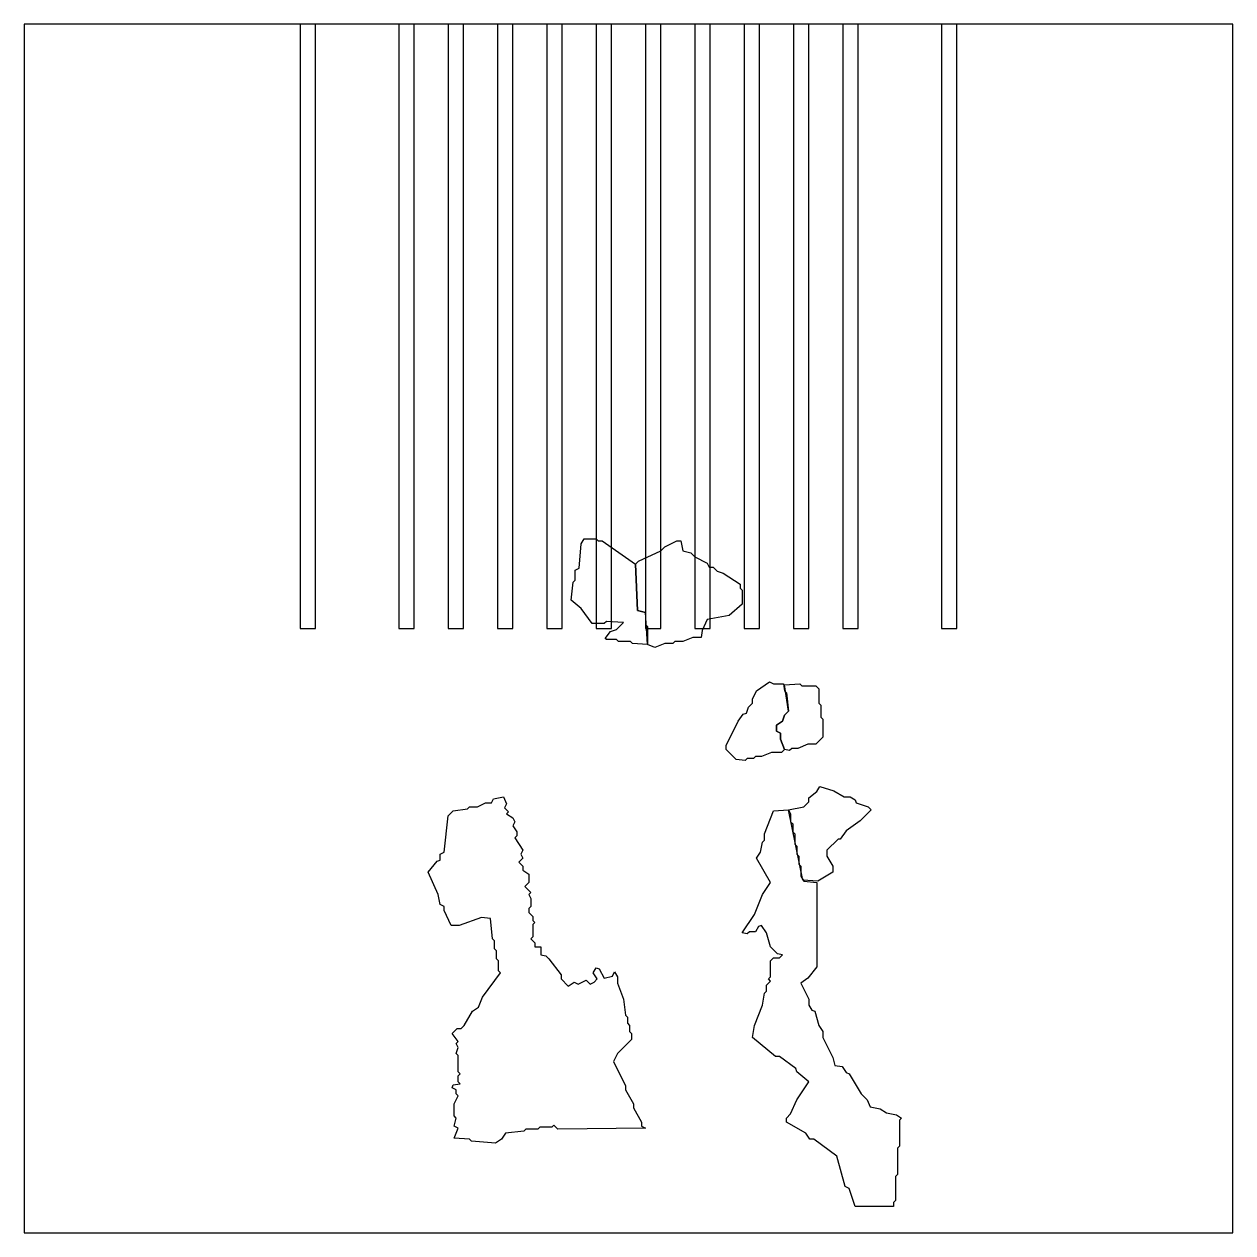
# Model space of a CAD drawing. Header units: millimetres. Extents: x 0 to 283, y 0 to 283.
import ezdxf

# ---------------------------------------------------------------- set-up
doc = ezdxf.new("R2010")
doc.units = ezdxf.units.MM
for name, color, linetype in [('CUT_OUTLINE', 5, 'Continuous'), ('CUT_SLOT', 1, 'Continuous'), ('ENG_D', 3, 'Continuous'), ('ENG_L', 4, 'Continuous')]:
    doc.layers.add(name, color=color, linetype=linetype)

msp = doc.modelspace()

# ---------------------------------------------------------------- linework, layer by layer
at = {"layer": 'CUT_OUTLINE'}
msp.add_lwpolyline([(0, 0), (282.84, 0), (282.84, 282.84), (0, 282.84), (0, 0)], close=True, dxfattribs=at)
at = {"layer": 'CUT_SLOT'}
for points in [[(64.58, 141.42), (68.15, 141.42), (68.15, 282.84), (64.58, 282.84), (64.58, 141.42)], [(87.68, 141.42), (91.24, 141.42), (91.24, 282.84), (87.68, 282.84), (87.68, 141.42)], [(99.22, 141.42), (102.79, 141.42), (102.79, 282.84), (99.22, 282.84), (99.22, 141.42)], [(110.77, 141.42), (114.34, 141.42), (114.34, 282.84), (110.77, 282.84), (110.77, 141.42)], [(122.32, 141.42), (125.88, 141.42), (125.88, 282.84), (122.32, 282.84), (122.32, 141.42)], [(133.87, 141.42), (137.43, 141.42), (137.43, 282.84), (133.87, 282.84), (133.87, 141.42)], [(145.41, 141.42), (148.98, 141.42), (148.98, 282.84), (145.41, 282.84), (145.41, 141.42)], [(156.96, 141.42), (160.52, 141.42), (160.52, 282.84), (156.96, 282.84), (156.96, 141.42)], [(168.51, 141.42), (172.07, 141.42), (172.07, 282.84), (168.51, 282.84), (168.51, 141.42)], [(180.05, 141.42), (183.62, 141.42), (183.62, 282.84), (180.05, 282.84), (180.05, 141.42)], [(191.6, 141.42), (195.16, 141.42), (195.16, 282.84), (191.6, 282.84), (191.6, 141.42)], [(214.69, 141.42), (218.26, 141.42), (218.26, 282.84), (214.69, 282.84), (214.69, 141.42)]]:
    msp.add_lwpolyline(points, close=True, dxfattribs=at)
at = {"layer": 'ENG_D'}
for points in [[(145.9, 137.65), (145.43, 145.19), (143.54, 145.66), (143.07, 156.51), (143.78, 157.21), (148.96, 159.57), (149.91, 160.51), (152.74, 161.93), (153.68, 161.93), (154.15, 159.57), (156.03, 159.1), (156.98, 158.16), (159.81, 156.74), (160.28, 155.8), (161.22, 155.8), (162.16, 154.86), (163.58, 154.38), (167.58, 151.79), (167.58, 150.85), (168.06, 150.38), (168.06, 147.08), (164.99, 144.49), (159.81, 143.54), (158.63, 140.95), (158.39, 139.3), (156.51, 139.3), (154.15, 138.36), (152.26, 138.36), (151.79, 137.89), (149.91, 137.89), (147.55, 136.94), (145.9, 137.65)], [(166.64, 110.78), (164.28, 113.14), (164.28, 114.08), (167.11, 119.74), (168.29, 121.39), (169, 121.62), (169.47, 123.04), (170.41, 123.98), (170.41, 124.92), (171.36, 126.81), (174.42, 128.93), (175.36, 128.46), (177.72, 128.46), (177.96, 126.81), (178.43, 126.34), (178.9, 122.09), (177.96, 121.15), (177.48, 119.74), (176.07, 118.79), (176.07, 117.38), (177.01, 116.91), (177.01, 115.49), (177.96, 113.14), (177.25, 112.43), (174.89, 112.43), (172.53, 111.49), (171.12, 111.49), (170.65, 111.02), (169.23, 111.02), (168.76, 110.54), (166.64, 110.78)], [(104.65, 21.45), (104.18, 21.92), (100.64, 22.16), (101.59, 24.51), (100.64, 24.98), (101.12, 26.87), (100.64, 27.34), (100.64, 30.17), (101.59, 32.06), (101.12, 32.53), (101.12, 33.47), (100.17, 33.94), (100.41, 34.65), (102.06, 34.88), (101.59, 35.36), (101.59, 36.77), (102.06, 37.24), (101.59, 37.71), (101.59, 41.48), (101.12, 41.96), (101.59, 43.37), (101.12, 44.31), (101.59, 44.78), (100.17, 46.67), (101.35, 47.85), (102.29, 47.85), (103, 48.55), (104.89, 51.85), (106.3, 52.8), (107.24, 55.15), (111.49, 60.81), (111.02, 61.28), (111.02, 63.64), (110.54, 64.11), (110.54, 66), (110.07, 66.47), (110.07, 68.35), (109.6, 68.83), (109.13, 73.54), (107.01, 73.77), (101.82, 71.89), (99.94, 71.89), (98.29, 75.42), (98.29, 76.37), (97.35, 76.84), (96.87, 79.2), (94.52, 84.38), (96.64, 86.97), (97.35, 87.21), (97.35, 88.62), (98.29, 89.1), (99.23, 97.58), (100.41, 98.76), (103.71, 99.23), (104.18, 99.7), (106.07, 99.7), (107.95, 100.64), (109.37, 100.64), (109.84, 101.59), (112.19, 102.06), (112.9, 100.41), (112.43, 99.47), (113.37, 98.52), (112.9, 98.05), (114.32, 97.11), (114.79, 96.17), (114.32, 95.22), (115.26, 93.81), (115.26, 92.87), (114.79, 92.4), (116.67, 89.57), (116.2, 88.62), (116.67, 87.68), (115.73, 86.74), (116.67, 85.8), (116.67, 84.85), (118.09, 83.91), (118.09, 82.02), (117.14, 81.08), (118.56, 79.67), (118.09, 79.2), (118.56, 78.25), (118.56, 76.37), (118.09, 75.9), (118.09, 74.95), (119.03, 74.01), (119.03, 73.07), (119.5, 72.6), (119.03, 72.12), (119.03, 69.3), (118.56, 68.83), (119.5, 67.88), (119.5, 66.94), (120.92, 66.94), (120.92, 65.05), (122.09, 64.82), (122.8, 64.11), (125.63, 60.34), (125.63, 59.4), (127.28, 57.75), (128.69, 58.69), (129.64, 58.22), (131.52, 59.16), (132.46, 58.22), (133.41, 58.69), (134.11, 59.4), (133.17, 60.81), (133.88, 61.99), (134.59, 61.75), (135.76, 59.63), (137.65, 60.1), (138.12, 61.05), (138.83, 59.87), (138.83, 58.45), (140.24, 54.68), (140.71, 50.91), (141.19, 50.44), (141.19, 49.03), (141.66, 48.55), (141.66, 47.14), (142.13, 46.67), (142.13, 45.25), (138.83, 41.96), (137.89, 40.07), (140.71, 34.41), (140.71, 33.47), (142.6, 30.17), (142.6, 29.23), (144.49, 25.93), (144.49, 24.98), (145.43, 24.51), (124.92, 24.28), (123.98, 25.22), (123.51, 24.75), (120.68, 24.75), (120.21, 24.28), (117.38, 24.28), (116.91, 23.81), (112.67, 23.33), (111.72, 21.92), (110.31, 20.98), (104.65, 21.45)], [(194.45, 6.13), (193.04, 10.37), (192.1, 10.84), (190.21, 17.91), (184.79, 21.92), (183.85, 21.92), (182.9, 23.33), (178.43, 25.93), (178.43, 26.87), (179.37, 27.81), (180.78, 31.11), (183.61, 35.36), (180.78, 37.71), (180.55, 38.42), (176.78, 41.25), (175.83, 41.25), (170.41, 45.73), (170.88, 48.55), (172.77, 53.27), (173.24, 56.1), (173.71, 56.57), (173.71, 57.98), (174.66, 58.93), (174.18, 59.4), (174.66, 59.87), (174.66, 63.64), (175.36, 64.35), (176.78, 64.35), (177.48, 65.05), (176.31, 65.29), (174.66, 66.94), (173.71, 70.24), (172.53, 71.89), (171.83, 71.65), (171.12, 70.47), (169.71, 70.47), (169.23, 70), (168.06, 70.24), (170.88, 74.48), (172.77, 79.2), (174.66, 82.02), (171.36, 87.68), (172.3, 89.1), (172.77, 91.45), (173.24, 91.92), (173.24, 93.34), (175.36, 98.76), (178.9, 98.99), (179.37, 98.05), (179.37, 96.17), (179.84, 95.7), (179.84, 93.81), (180.31, 93.34), (180.31, 90.98), (180.78, 90.51), (180.78, 88.62), (181.26, 88.15), (181.26, 86.27), (181.73, 85.8), (181.73, 83.44), (182.43, 82.26), (185.5, 82.02), (185.5, 62.23), (183.38, 59.63), (181.73, 58.45), (183.61, 54.68), (183.61, 53.27), (184.32, 52.09), (185.03, 51.85), (185.97, 48.55), (186.91, 47.14), (186.91, 45.73), (189.27, 41.01), (189.74, 39.13), (191.39, 38.89), (192.33, 37.48), (193.04, 37.24), (195.87, 32.53), (197.28, 31.11), (197.99, 29.46), (200.35, 28.99), (201.76, 28.05), (204.12, 27.58), (205.3, 26.87), (204.83, 26.4), (204.83, 20.27), (204.35, 19.8), (204.35, 13.67), (203.88, 13.2), (203.88, 7.54), (203.41, 7.07), (203.41, 6.13), (194.45, 6.13)]]:
    msp.add_lwpolyline(points, close=True, dxfattribs=at)
at = {"layer": 'ENG_L'}
for points in [[(142.36, 137.89), (141.89, 138.36), (139.06, 138.36), (138.59, 138.83), (136.24, 138.83), (136, 139.06), (137.18, 140.71), (138.59, 141.19), (140.24, 142.84), (136.24, 143.07), (135.76, 142.6), (132.94, 142.6), (130.34, 146.14), (127.99, 148.02), (128.46, 152.26), (128.93, 152.74), (128.93, 155.09), (129.87, 155.56), (130.34, 161.22), (131.05, 162.4), (133.88, 162.4), (134.35, 161.93), (135.29, 161.93), (143.07, 156.51), (143.54, 145.66), (145.43, 145.19), (145.43, 142.36), (145.9, 141.89), (145.9, 137.65), (142.36, 137.89)], [(177.96, 113.14), (177.01, 115.49), (177.01, 116.91), (176.07, 117.38), (176.07, 118.79), (177.48, 119.74), (177.96, 121.15), (178.9, 122.09), (177.96, 128.22), (181.49, 128.46), (181.96, 127.99), (185.26, 127.99), (185.97, 127.28), (185.97, 123.98), (186.44, 123.51), (186.44, 120.68), (186.91, 120.21), (186.91, 115.97), (185.26, 114.32), (183.38, 114.32), (181.02, 113.37), (179.61, 113.37), (179.13, 112.9), (177.96, 113.14)], [(182.2, 82.5), (178.9, 98.99), (182.43, 99.7), (183.61, 100.88), (183.61, 101.82), (185.5, 103.24), (186.2, 104.42), (189.5, 103.47), (191.86, 102.06), (193.28, 102.06), (194.45, 101.35), (194.69, 100.64), (197.52, 99.7), (198.23, 98.99), (195.63, 96.4), (192.33, 94.05), (190.92, 92.16), (190.45, 92.16), (187.85, 89.57), (187.85, 88.15), (189.27, 85.8), (189.27, 84.38), (185.73, 82.26), (182.2, 82.5)]]:
    msp.add_lwpolyline(points, close=True, dxfattribs=at)

doc.saveas('drawing.dxf')
